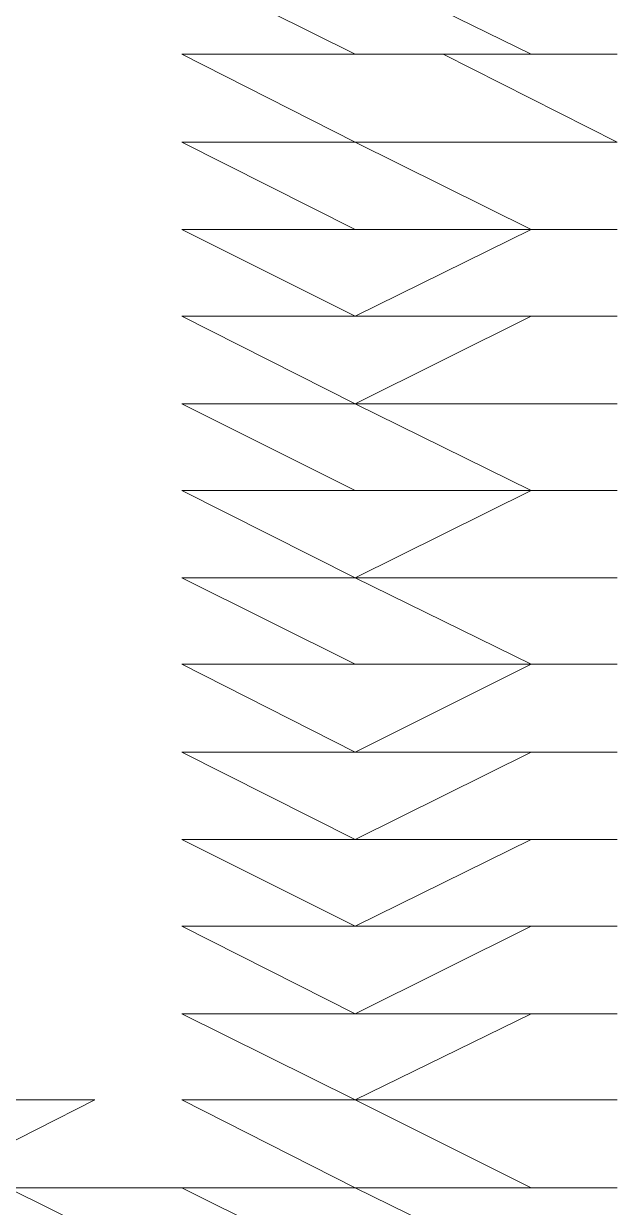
# Model space of a CAD drawing. Header units: millimetres. Extents: x 0 to 17945, y -132 to 1785.
# Drawn here: x 9887.989 to 9888.893, y 128.096 to 129.897 of the extents above; entities that cross this region are included whole.
import ezdxf

# ---------------------------------------------------------------- set-up
doc = ezdxf.new("R2010")
doc.units = ezdxf.units.MM

# ---------------------------------------------------------------- blocks, each defined once
blk = doc.blocks.new('TCR_GROWATT_40KTL3_X_FRONT')
at = {"color": 1, "lineweight": 9}
for points in [[(444.0527, 129.9815), (444.3167, 129.8501), (444.5842, 129.8501), (444.3167, 129.9815)], [(444.0527, 129.8501), (444.3167, 129.8501), (444.5842, 129.8501), (444.3167, 129.8501)], [(444.0527, 129.8501), (444.3167, 129.8501), (444.5842, 129.8501), (444.3167, 129.8501)], [(444.0527, 129.8501), (444.3167, 129.8501), (444.5842, 129.8501), (444.3167, 129.8501)], [(444.0527, 129.8501), (444.3167, 129.8501), (444.5842, 129.8501), (444.3167, 129.8501)], [(444.0527, 129.8501), (444.3167, 129.8501), (444.5842, 129.8501), (444.3167, 129.8501)], [(444.0527, 129.8501), (444.3167, 129.8501), (444.5842, 129.8501), (444.3167, 129.8501)], [(444.0527, 129.8501), (444.3167, 129.8501), (444.5842, 129.8501), (444.3167, 129.8501)], [(444.0527, 129.8501), (444.3167, 129.8501), (444.5842, 129.8501), (444.3167, 129.8501)], [(444.0527, 129.8501), (444.3167, 129.8501), (444.5842, 129.8501), (444.3167, 129.8501)], [(444.0527, 129.8501), (444.3167, 129.8501), (444.5842, 129.8501), (444.3167, 129.8501)], [(444.0527, 129.8501), (444.3167, 129.8501), (444.5842, 129.8501), (444.3167, 129.8501)], [(444.0527, 129.7163), (444.3167, 129.7163), (444.5842, 129.7163), (444.3167, 129.7163)], [(444.0527, 129.7163), (444.3167, 129.7163), (444.5842, 129.7163), (444.3167, 129.7163)], [(444.0527, 129.7163), (444.3167, 129.7163), (444.5842, 129.7163), (444.3167, 129.7163)], [(444.0527, 129.7163), (444.3167, 129.7163), (444.5842, 129.7163), (444.3167, 129.7163)], [(444.0527, 129.7163), (444.3167, 129.7163), (444.5842, 129.7163), (444.3167, 129.7163)], [(444.0527, 129.7163), (444.3167, 129.7163), (444.5842, 129.7163), (444.3167, 129.7163)], [(444.0527, 129.7163), (444.3167, 129.7163), (444.5842, 129.7163), (444.3167, 129.7163)], [(444.0527, 129.7163), (444.3167, 129.7163), (444.5842, 129.7163), (444.3167, 129.7163)], [(444.0527, 129.7163), (444.3167, 129.7163), (444.5842, 129.7163), (444.3167, 129.7163)], [(444.0527, 129.7163), (444.3167, 129.7163), (444.5842, 129.7163), (444.3167, 129.7163)], [(444.0527, 129.7163), (444.3167, 129.7163), (444.5842, 129.7163), (444.3167, 129.7163)], [(444.0527, 129.7163), (444.3167, 129.5835), (444.5842, 129.5835), (444.3167, 129.7163)], [(444.0527, 129.7163), (444.3167, 129.7163), (444.5842, 129.7163), (444.3167, 129.7163)], [(444.0527, 129.5835), (444.3167, 129.5835), (444.5842, 129.5835), (444.3167, 129.5835)], [(444.0527, 129.5835), (444.3167, 129.5835), (444.5842, 129.5835), (444.3167, 129.5835)], [(444.0527, 129.5835), (444.3167, 129.5835), (444.5842, 129.5835), (444.3167, 129.5835)], [(444.0527, 129.5835), (444.3167, 129.5835), (444.5842, 129.5835), (444.3167, 129.5835)], [(444.0527, 129.5835), (444.3167, 129.5835), (444.5842, 129.5835), (444.3167, 129.5835)], [(444.0527, 129.5835), (444.3167, 129.5835), (444.5842, 129.5835), (444.3167, 129.5835)], [(444.0527, 129.5835), (444.3167, 129.5835), (444.5842, 129.5835), (444.3167, 129.5835)], [(444.0527, 129.5835), (444.3167, 129.5835), (444.5842, 129.5835), (444.3167, 129.5835)], [(444.0527, 129.5835), (444.3167, 129.5835), (444.5842, 129.5835), (444.3167, 129.5835)], [(444.0527, 129.5835), (444.3167, 129.5835), (444.5842, 129.5835), (444.3167, 129.5835)], [(444.0527, 129.5835), (444.3167, 129.5835), (444.5842, 129.5835), (444.3167, 129.5835)], [(444.0527, 129.5835), (444.3167, 129.4515), (444.5842, 129.4515), (444.3167, 129.4515)], [(444.0527, 129.5835), (444.3167, 129.5835), (444.5842, 129.5835), (444.3167, 129.4515)], [(444.0527, 129.4515), (444.3167, 129.4515), (444.5842, 129.4515), (444.3167, 129.4515)], [(444.0527, 129.4515), (444.3167, 129.4515), (444.5842, 129.4515), (444.3167, 129.4515)], [(444.0527, 129.4515), (444.3167, 129.4515), (444.5842, 129.4515), (444.3167, 129.4515)], [(444.0527, 129.4515), (444.3167, 129.4515), (444.5842, 129.4515), (444.3167, 129.4515)], [(444.0527, 129.4515), (444.3167, 129.4515), (444.5842, 129.4515), (444.3167, 129.4515)], [(444.0527, 129.4515), (444.3167, 129.4515), (444.5842, 129.4515), (444.3167, 129.4515)], [(444.0527, 129.4515), (444.3167, 129.4515), (444.5842, 129.4515), (444.3167, 129.4515)], [(444.0527, 129.4515), (444.3167, 129.3183), (444.5842, 129.3183), (444.3167, 129.3183)], [(444.0527, 129.4515), (444.3167, 129.4515), (444.5842, 129.4515), (444.3167, 129.3183)], [(444.0527, 129.3183), (444.3167, 129.3183), (444.5842, 129.3183), (444.3167, 129.3183)], [(444.0527, 129.3183), (444.3167, 129.3183), (444.5842, 129.3183), (444.3167, 129.3183)], [(444.0527, 129.3183), (444.3167, 129.3183), (444.5842, 129.3183), (444.3167, 129.3183)], [(444.0527, 129.3183), (444.3167, 129.3183), (444.5842, 129.3183), (444.3167, 129.3183)], [(444.0527, 129.3183), (444.3167, 129.3183), (444.5842, 129.3183), (444.3167, 129.3183)], [(444.0527, 129.3183), (444.3167, 129.3183), (444.5842, 129.3183), (444.3167, 129.3183)], [(444.0527, 129.3183), (444.3167, 129.3183), (444.5842, 129.3183), (444.3167, 129.3183)], [(444.0527, 129.3183), (444.3167, 129.3183), (444.5842, 129.3183), (444.3167, 129.3183)], [(444.0527, 129.3183), (444.3167, 129.3183), (444.5842, 129.3183), (444.3167, 129.3183)], [(444.0527, 129.3183), (444.3167, 129.1863), (444.5842, 129.1863), (444.3167, 129.3183)], [(444.0527, 129.3183), (444.3167, 129.3183), (444.5842, 129.3183), (444.3167, 129.3183)], [(444.0527, 129.1863), (444.3167, 129.1863), (444.5842, 129.1863), (444.3167, 129.1863)], [(444.0527, 129.1863), (444.3167, 129.1863), (444.5842, 129.1863), (444.3167, 129.1863)], [(444.0527, 129.1863), (444.3167, 129.1863), (444.5842, 129.1863), (444.3167, 129.1863)], [(444.0527, 129.1863), (444.3167, 129.1863), (444.5842, 129.1863), (444.3167, 129.1863)], [(444.0527, 129.1863), (444.3167, 129.1863), (444.5842, 129.1863), (444.3167, 129.1863)], [(444.0527, 129.1863), (444.3167, 129.1863), (444.5842, 129.1863), (444.3167, 129.1863)], [(444.0527, 129.1863), (444.3167, 129.1863), (444.5842, 129.1863), (444.3167, 129.1863)], [(444.0527, 129.1863), (444.3167, 129.1863), (444.5842, 129.1863), (444.3167, 129.1863)], [(444.0527, 129.1863), (444.3167, 129.1863), (444.5842, 129.1863), (444.3167, 129.1863)], [(444.0527, 129.1863), (444.3167, 129.1863), (444.5842, 129.1863), (444.3167, 129.1863)], [(444.0527, 129.1863), (444.3167, 129.1863), (444.5842, 129.1863), (444.3167, 129.1863)], [(444.0527, 129.1863), (444.3167, 129.0534), (444.5842, 129.0534), (444.3167, 129.0534)], [(444.0527, 129.1863), (444.3167, 129.1863), (444.5842, 129.1863), (444.3167, 129.0534)], [(444.0527, 129.0534), (444.3167, 129.0534), (444.5842, 129.0534), (444.3167, 129.0534)], [(444.0527, 129.0534), (444.3167, 129.0534), (444.5842, 129.0534), (444.3167, 129.0534)], [(444.0527, 129.0534), (444.3167, 129.0534), (444.5842, 129.0534), (444.3167, 129.0534)], [(444.0527, 129.0534), (444.3167, 129.0534), (444.5842, 129.0534), (444.3167, 129.0534)], [(444.0527, 129.0534), (444.3167, 129.0534), (444.5842, 129.0534), (444.3167, 129.0534)], [(444.0527, 129.0534), (444.3167, 129.0534), (444.5842, 129.0534), (444.3167, 129.0534)], [(444.0527, 129.0534), (444.3167, 129.0534), (444.5842, 129.0534), (444.3167, 129.0534)], [(444.0527, 129.0534), (444.3167, 129.0534), (444.5842, 129.0534), (444.3167, 129.0534)], [(444.0527, 129.0534), (444.3167, 129.0534), (444.5842, 129.0534), (444.3167, 129.0534)], [(444.0527, 129.0534), (444.3167, 128.922), (444.5842, 128.922), (444.3167, 129.0534)], [(444.0527, 129.0534), (444.3167, 129.0534), (444.5842, 129.0534), (444.3167, 129.0534)], [(444.0527, 128.922), (444.3167, 128.922), (444.5842, 128.922), (444.3167, 128.922)], [(444.0527, 128.922), (444.3167, 128.922), (444.5842, 128.922), (444.3167, 128.922)], [(444.0527, 128.922), (444.3167, 128.922), (444.5842, 128.922), (444.3167, 128.922)], [(444.0527, 128.922), (444.3167, 128.922), (444.5842, 128.922), (444.3167, 128.922)], [(444.0527, 128.922), (444.3167, 128.922), (444.5842, 128.922), (444.3167, 128.922)], [(444.0527, 128.922), (444.3167, 128.922), (444.5842, 128.922), (444.3167, 128.922)], [(444.0527, 128.922), (444.3167, 128.922), (444.5842, 128.922), (444.3167, 128.922)], [(444.0527, 128.922), (444.3167, 128.922), (444.5842, 128.922), (444.3167, 128.922)], [(444.0527, 128.922), (444.3167, 128.922), (444.5842, 128.922), (444.3167, 128.922)], [(444.0527, 128.922), (444.3167, 128.922), (444.5842, 128.922), (444.3167, 128.922)], [(444.0527, 128.922), (444.3167, 128.7883), (444.5842, 128.7883), (444.3167, 128.7883)], [(444.0527, 128.922), (444.3167, 128.922), (444.5842, 128.922), (444.3167, 128.7883)], [(444.0527, 128.7883), (444.3167, 128.7883), (444.5842, 128.7883), (444.3167, 128.7883)], [(444.0527, 128.7883), (444.3167, 128.7883), (444.5842, 128.7883), (444.3167, 128.7883)], [(444.0527, 128.7883), (444.3167, 128.7883), (444.5842, 128.7883), (444.3167, 128.7883)], [(444.0527, 128.7883), (444.3167, 128.7883), (444.5842, 128.7883), (444.3167, 128.7883)], [(444.0527, 128.7883), (444.3167, 128.7883), (444.5842, 128.7883), (444.3167, 128.7883)], [(444.0527, 128.7883), (444.3167, 128.7883), (444.5842, 128.7883), (444.3167, 128.7883)], [(444.0527, 128.7883), (444.3167, 128.7883), (444.5842, 128.7883), (444.3167, 128.7883)], [(444.0527, 128.7883), (444.3167, 128.7883), (444.5842, 128.7883), (444.3167, 128.7883)], [(444.0527, 128.7883), (444.3167, 128.7883), (444.5842, 128.7883), (444.3167, 128.7883)], [(444.0527, 128.7883), (444.3167, 128.7883), (444.5842, 128.7883), (444.3167, 128.7883)], [(444.0527, 128.7883), (444.3167, 128.7883), (444.5842, 128.7883), (444.3167, 128.7883)], [(444.0527, 128.7883), (444.3167, 128.7883), (444.5842, 128.7883), (444.3167, 128.7883)], [(444.0527, 128.7883), (444.3167, 128.6554), (444.5842, 128.6554), (444.3167, 128.6554)], [(444.0527, 128.7883), (444.3167, 128.7883), (444.5842, 128.7883), (444.3167, 128.6554)], [(444.0527, 128.6554), (444.3167, 128.6554), (444.5842, 128.6554), (444.3167, 128.6554)], [(444.0527, 128.6554), (444.3167, 128.6554), (444.5842, 128.6554), (444.3167, 128.6554)], [(444.0527, 128.6554), (444.3167, 128.6554), (444.5842, 128.6554), (444.3167, 128.6554)], [(444.0527, 128.6554), (444.3167, 128.6554), (444.5842, 128.6554), (444.3167, 128.6554)], [(444.0527, 128.6554), (444.3167, 128.6554), (444.5842, 128.6554), (444.3167, 128.6554)], [(444.0527, 128.6554), (444.3167, 128.6554), (444.5842, 128.6554), (444.3167, 128.6554)], [(444.0527, 128.6554), (444.3167, 128.5234), (444.5842, 128.5234), (444.3167, 128.5234)], [(444.0527, 128.6554), (444.3167, 128.6554), (444.5842, 128.6554), (444.3167, 128.5234)], [(444.0527, 128.5234), (444.3167, 128.5234), (444.5842, 128.5234), (444.3167, 128.5234)], [(444.0527, 128.5234), (444.3167, 128.5234), (444.5842, 128.5234), (444.3167, 128.5234)], [(444.0527, 128.5234), (444.3167, 128.5234), (444.5842, 128.5234), (444.3167, 128.5234)], [(444.0527, 128.5234), (444.3167, 128.5234), (444.5842, 128.5234), (444.3167, 128.5234)], [(444.0527, 128.5234), (444.3167, 128.5234), (444.5842, 128.5234), (444.3167, 128.5234)], [(444.0527, 128.5234), (444.3167, 128.5234), (444.5842, 128.5234), (444.3167, 128.5234)], [(444.0527, 128.5234), (444.3167, 128.5234), (444.5842, 128.5234), (444.3167, 128.5234)], [(444.0527, 128.5234), (444.3167, 128.5234), (444.5842, 128.5234), (444.3167, 128.5234)], [(444.0527, 128.5234), (444.3167, 128.5234), (444.5842, 128.5234), (444.3167, 128.5234)], [(444.0527, 128.5234), (444.3167, 128.5234), (444.5842, 128.5234), (444.3167, 128.5234)], [(444.0527, 128.5234), (444.3167, 128.3902), (444.5842, 128.3902), (444.3167, 128.3902)], [(444.0527, 128.5234), (444.3167, 128.5234), (444.5842, 128.5234), (444.3167, 128.3902)], [(444.0527, 128.3902), (444.3167, 128.3902), (444.5842, 128.3902), (444.3167, 128.3902)], [(444.0527, 128.3902), (444.3167, 128.3902), (444.5842, 128.3902), (444.3167, 128.3902)], [(444.0527, 128.3902), (444.3167, 128.3902), (444.5842, 128.3902), (444.3167, 128.3902)], [(444.0527, 128.3902), (444.3167, 128.3902), (444.5842, 128.3902), (444.3167, 128.3902)], [(444.0527, 128.3902), (444.3167, 128.3902), (444.5842, 128.3902), (444.3167, 128.3902)], [(444.0527, 128.3902), (444.3167, 128.3902), (444.5842, 128.3902), (444.3167, 128.3902)], [(444.0527, 128.3902), (444.3167, 128.3902), (444.5842, 128.3902), (444.3167, 128.3902)], [(444.0527, 128.3902), (444.3167, 128.3902), (444.5842, 128.3902), (444.3167, 128.3902)], [(444.0527, 128.3902), (444.3167, 128.3902), (444.5842, 128.3902), (444.3167, 128.3902)], [(444.0527, 128.3902), (444.3167, 128.3902), (444.5842, 128.3902), (444.3167, 128.3902)], [(444.0527, 128.3902), (444.3167, 128.3902), (444.5842, 128.3902), (444.3167, 128.3902)], [(444.0527, 128.3902), (444.3167, 128.3902), (444.5842, 128.3902), (444.3167, 128.3902)], [(444.0527, 128.3902), (444.3167, 128.3902), (444.5842, 128.3902), (444.3167, 128.3902)], [(444.0527, 128.3902), (444.3167, 128.3902), (444.5842, 128.3902), (444.3167, 128.3902)], [(444.0527, 128.3902), (444.3167, 128.2591), (444.5842, 128.2591), (444.3167, 128.2591)], [(444.0527, 128.3902), (444.3167, 128.3902), (444.5842, 128.3902), (444.3167, 128.2591)], [(443.1246, 128.2591), (443.3895, 128.2591), (443.6562, 128.2591), (443.9204, 128.2591), (443.6562, 128.2591), (443.3895, 128.2591)], [(443.1246, 128.2591), (443.3895, 128.2591), (443.6562, 128.2591), (443.9204, 128.2591), (443.6562, 128.2591), (443.3895, 128.2591)], [(443.1246, 128.2591), (443.3895, 128.2591), (443.6562, 128.2591), (443.9204, 128.2591), (443.6562, 128.2591), (443.3895, 128.2591)], [(443.1246, 128.2591), (443.3895, 128.2591), (443.6562, 128.2591), (443.9204, 128.2591), (443.6562, 128.2591), (443.3895, 128.2591)], [(443.1246, 128.2591), (443.3895, 128.2591), (443.6562, 128.2591), (443.9204, 128.2591), (443.6562, 128.2591), (443.3895, 128.2591)], [(443.1246, 128.2591), (443.3895, 128.2591), (443.6562, 128.2591), (443.9204, 128.2591), (443.6562, 128.2591), (443.3895, 128.2591)], [(443.1246, 128.2591), (443.3895, 128.2591), (443.6562, 128.2591), (443.9204, 128.2591), (443.6562, 128.2591), (443.3895, 128.2591)], [(443.1246, 128.2591), (443.3895, 128.2591), (443.6562, 128.2591), (443.9204, 128.2591), (443.6562, 128.2591), (443.3895, 128.2591)], [(443.1246, 128.2591), (443.3895, 128.2591), (443.6562, 128.2591), (443.9204, 128.2591), (443.6562, 128.2591), (443.3895, 128.2591)], [(443.1246, 128.2591), (443.3895, 128.2591), (443.6562, 128.2591), (443.9204, 128.2591), (443.6562, 128.2591), (443.3895, 128.2591)], [(443.1246, 128.2591), (443.3895, 128.2591), (443.6562, 128.2591), (443.9204, 128.2591), (443.6562, 128.2591), (443.3895, 128.2591)], [(443.1246, 128.2591), (443.3895, 128.2591), (443.6562, 128.2591), (443.9204, 128.2591), (443.6562, 128.2591), (443.3895, 128.2591)], [(443.1246, 128.2591), (443.3895, 128.2591), (443.6562, 128.2591), (443.9204, 128.2591), (443.6562, 128.2591), (443.3895, 128.2591)], [(443.1246, 128.2591), (443.3895, 128.1253), (443.6562, 128.1253), (443.9204, 128.1253), (443.6562, 128.1253), (443.3895, 128.2591)], [(443.1246, 128.2591), (443.3895, 128.2591), (443.6562, 128.2591), (443.9204, 128.2591), (443.6562, 128.1253), (443.3895, 128.2591)], [(444.0527, 128.2591), (444.3167, 128.2591), (444.5842, 128.2591), (444.3167, 128.2591)], [(444.0527, 128.2591), (444.3167, 128.2591), (444.5842, 128.2591), (444.3167, 128.2591)], [(444.0527, 128.2591), (444.3167, 128.2591), (444.5842, 128.2591), (444.3167, 128.2591)], [(444.0527, 128.2591), (444.3167, 128.2591), (444.5842, 128.2591), (444.3167, 128.2591)], [(444.0527, 128.2591), (444.3167, 128.2591), (444.5842, 128.2591), (444.3167, 128.2591)], [(444.0527, 128.2591), (444.3167, 128.2591), (444.5842, 128.2591), (444.3167, 128.2591)], [(444.0527, 128.2591), (444.3167, 128.2591), (444.5842, 128.2591), (444.3167, 128.2591)], [(444.0527, 128.2591), (444.3167, 128.2591), (444.5842, 128.2591), (444.3167, 128.2591)], [(444.0527, 128.2591), (444.3167, 128.2591), (444.5842, 128.2591), (444.3167, 128.2591)], [(444.0527, 128.2591), (444.3167, 128.2591), (444.5842, 128.2591), (444.3167, 128.2591)], [(444.0527, 128.2591), (444.3167, 128.2591), (444.5842, 128.2591), (444.3167, 128.2591)], [(444.0527, 128.2591), (444.3167, 128.2591), (444.5842, 128.2591), (444.3167, 128.2591)], [(444.0527, 128.2591), (444.3167, 128.1253), (444.5842, 128.1253), (444.3167, 128.2591)], [(444.0527, 128.2591), (444.3167, 128.2591), (444.5842, 128.2591), (444.3167, 128.2591)], [(443.2575, 128.1253), (443.5224, 128.1253), (443.7875, 128.1253), (444.0527, 128.1253), (443.7875, 128.1253), (443.5224, 128.1253)], [(443.2575, 128.1253), (443.5224, 128.1253), (443.7875, 128.1253), (444.0527, 128.1253), (443.7875, 128.1253), (443.5224, 128.1253)], [(443.2575, 128.1253), (443.5224, 127.994), (443.7875, 127.994), (444.0527, 127.994), (443.7875, 128.1253), (443.5224, 128.1253)], [(443.2575, 128.1253), (443.5224, 128.1253), (443.7875, 128.1253), (444.0527, 128.1253), (443.7875, 128.1253), (443.5224, 128.1253)], [(444.0527, 128.1253), (444.3167, 128.1253), (444.5842, 128.1253), (444.3167, 128.1253)], [(444.0527, 128.1253), (444.3167, 128.1253), (444.5842, 128.1253), (444.3167, 128.1253)], [(444.0527, 128.1253), (444.3167, 128.1253), (444.5842, 128.1253), (444.3167, 128.1253)], [(444.0527, 128.1253), (444.3167, 128.1253), (444.5842, 128.1253), (444.3167, 128.1253)], [(444.0527, 128.1253), (444.3167, 128.1253), (444.5842, 128.1253), (444.3167, 128.1253)], [(444.0527, 128.1253), (444.3167, 128.1253), (444.5842, 128.1253), (444.3167, 128.1253)], [(444.0527, 128.1253), (444.3167, 128.1253), (444.5842, 128.1253), (444.3167, 128.1253)], [(444.0527, 128.1253), (444.3167, 128.1253), (444.5842, 128.1253), (444.3167, 128.1253)], [(444.0527, 128.1253), (444.3167, 127.994), (444.5842, 127.994), (444.3167, 128.1253)], [(444.0527, 128.1253), (444.3167, 128.1253), (444.5842, 128.1253), (444.3167, 128.1253)]]:
    blk.add_lwpolyline(points, close=True, dxfattribs=at)
for points in [[(444.0527, 129.8501), (444.3167, 129.8501), (444.5842, 129.8501), (444.7156, 129.8501)], [(444.7156, 129.8501), (444.4504, 129.8501), (444.1856, 129.8501), (444.0527, 129.8501)], [(444.0527, 129.8501), (444.3167, 129.8501), (444.5842, 129.8501), (444.7156, 129.8501)], [(444.7156, 129.8501), (444.4504, 129.8501), (444.1856, 129.8501), (444.0527, 129.8501)], [(444.0527, 129.8501), (444.3167, 129.8501), (444.5842, 129.8501), (444.7156, 129.8501)], [(444.7156, 129.8501), (444.4504, 129.8501), (444.1856, 129.8501), (444.0527, 129.8501)], [(444.0527, 129.8501), (444.3167, 129.8501), (444.5842, 129.8501), (444.7156, 129.8501)], [(444.7156, 129.8501), (444.4504, 129.8501), (444.1856, 129.8501), (444.0527, 129.8501)], [(444.0527, 129.8501), (444.3167, 129.8501), (444.5842, 129.8501), (444.7156, 129.8501)], [(444.7156, 129.8501), (444.4504, 129.8501), (444.1856, 129.8501), (444.0527, 129.8501)], [(444.0527, 129.8501), (444.3167, 129.8501), (444.5842, 129.8501), (444.7156, 129.8501)], [(444.7156, 129.8501), (444.4504, 129.8501), (444.1856, 129.8501), (444.0527, 129.8501)], [(444.0527, 129.8501), (444.3167, 129.7163), (444.5842, 129.7163), (444.7156, 129.7163)], [(444.7156, 129.7163), (444.4504, 129.8501), (444.1856, 129.8501), (444.0527, 129.8501)], [(444.0527, 129.7163), (444.3167, 129.7163), (444.5842, 129.7163), (444.7156, 129.7163)], [(444.7156, 129.7163), (444.4504, 129.7163), (444.1856, 129.7163), (444.0527, 129.7163)], [(444.0527, 129.7163), (444.3167, 129.7163), (444.5842, 129.7163), (444.7156, 129.7163)], [(444.7156, 129.7163), (444.4504, 129.7163), (444.1856, 129.7163), (444.0527, 129.7163)], [(444.0527, 129.7163), (444.3167, 129.7163), (444.5842, 129.7163), (444.7156, 129.7163)], [(444.7156, 129.7163), (444.4504, 129.7163), (444.1856, 129.7163), (444.0527, 129.7163)], [(444.0527, 129.7163), (444.3167, 129.7163), (444.5842, 129.7163), (444.7156, 129.7163)], [(444.7156, 129.7163), (444.4504, 129.7163), (444.1856, 129.7163), (444.0527, 129.7163)], [(444.0527, 129.7163), (444.3167, 129.7163), (444.5842, 129.7163), (444.7156, 129.7163)], [(444.7156, 129.7163), (444.4504, 129.7163), (444.1856, 129.7163), (444.0527, 129.7163)], [(444.0527, 129.5835), (444.3167, 129.5835), (444.5842, 129.5835), (444.7156, 129.5835)], [(444.7156, 129.5835), (444.4504, 129.5835), (444.1856, 129.5835), (444.0527, 129.5835)], [(444.0527, 129.5835), (444.3167, 129.5835), (444.5842, 129.5835), (444.7156, 129.5835)], [(444.7156, 129.5835), (444.4504, 129.5835), (444.1856, 129.5835), (444.0527, 129.5835)], [(444.0527, 129.5835), (444.3167, 129.5835), (444.5842, 129.5835), (444.7156, 129.5835)], [(444.7156, 129.5835), (444.4504, 129.5835), (444.1856, 129.5835), (444.0527, 129.5835)], [(444.0527, 129.5835), (444.3167, 129.5835), (444.5842, 129.5835), (444.7156, 129.5835)], [(444.7156, 129.5835), (444.4504, 129.5835), (444.1856, 129.5835), (444.0527, 129.5835)], [(444.0527, 129.5835), (444.3167, 129.5835), (444.5842, 129.5835), (444.7156, 129.5835)], [(444.7156, 129.5835), (444.4504, 129.5835), (444.1856, 129.5835), (444.0527, 129.5835)], [(444.0527, 129.5835), (444.3167, 129.5835), (444.5842, 129.5835), (444.7156, 129.5835)], [(444.7156, 129.5835), (444.4504, 129.5835), (444.1856, 129.5835), (444.0527, 129.5835)], [(444.0527, 129.5835), (444.3167, 129.5835), (444.5842, 129.5835), (444.7156, 129.5835)], [(444.7156, 129.5835), (444.4504, 129.5835), (444.1856, 129.5835), (444.0527, 129.5835)], [(444.0527, 129.4515), (444.3167, 129.4515), (444.5842, 129.4515), (444.7156, 129.4515)], [(444.7156, 129.4515), (444.4504, 129.4515), (444.1856, 129.4515), (444.0527, 129.4515)], [(444.0527, 129.4515), (444.3167, 129.4515), (444.5842, 129.4515), (444.7156, 129.4515)], [(444.7156, 129.4515), (444.4504, 129.4515), (444.1856, 129.4515), (444.0527, 129.4515)], [(444.0527, 129.4515), (444.3167, 129.4515), (444.5842, 129.4515), (444.7156, 129.4515)], [(444.7156, 129.4515), (444.4504, 129.4515), (444.1856, 129.4515), (444.0527, 129.4515)], [(444.0527, 129.4515), (444.3167, 129.4515), (444.5842, 129.4515), (444.7156, 129.4515)], [(444.7156, 129.4515), (444.4504, 129.4515), (444.1856, 129.4515), (444.0527, 129.4515)], [(444.0527, 129.4515), (444.3167, 129.4515), (444.5842, 129.4515), (444.7156, 129.4515)], [(444.7156, 129.4515), (444.4504, 129.4515), (444.1856, 129.4515), (444.0527, 129.4515)], [(444.0527, 129.4515), (444.3167, 129.4515), (444.5842, 129.4515), (444.7156, 129.4515)], [(444.7156, 129.4515), (444.4504, 129.4515), (444.1856, 129.4515), (444.0527, 129.4515)], [(444.0527, 129.4515), (444.3167, 129.4515), (444.5842, 129.4515), (444.7156, 129.4515)], [(444.7156, 129.4515), (444.4504, 129.4515), (444.1856, 129.4515), (444.0527, 129.4515)], [(444.0527, 129.3183), (444.3167, 129.3183), (444.5842, 129.3183), (444.7156, 129.3183)], [(444.7156, 129.3183), (444.4504, 129.3183), (444.1856, 129.3183), (444.0527, 129.3183)], [(444.0527, 129.3183), (444.3167, 129.3183), (444.5842, 129.3183), (444.7156, 129.3183)], [(444.7156, 129.3183), (444.4504, 129.3183), (444.1856, 129.3183), (444.0527, 129.3183)], [(444.0527, 129.3183), (444.3167, 129.3183), (444.5842, 129.3183), (444.7156, 129.3183)], [(444.7156, 129.3183), (444.4504, 129.3183), (444.1856, 129.3183), (444.0527, 129.3183)], [(444.0527, 129.3183), (444.3167, 129.3183), (444.5842, 129.3183), (444.7156, 129.3183)], [(444.7156, 129.3183), (444.4504, 129.3183), (444.1856, 129.3183), (444.0527, 129.3183)], [(444.0527, 129.3183), (444.3167, 129.3183), (444.5842, 129.3183), (444.7156, 129.3183)], [(444.7156, 129.3183), (444.4504, 129.3183), (444.1856, 129.3183), (444.0527, 129.3183)], [(444.0527, 129.1863), (444.3167, 129.1863), (444.5842, 129.1863), (444.7156, 129.1863)], [(444.7156, 129.1863), (444.4504, 129.1863), (444.1856, 129.1863), (444.0527, 129.1863)], [(444.0527, 129.1863), (444.3167, 129.1863), (444.5842, 129.1863), (444.7156, 129.1863)], [(444.7156, 129.1863), (444.4504, 129.1863), (444.1856, 129.1863), (444.0527, 129.1863)], [(444.0527, 129.1863), (444.3167, 129.1863), (444.5842, 129.1863), (444.7156, 129.1863)], [(444.7156, 129.1863), (444.4504, 129.1863), (444.1856, 129.1863), (444.0527, 129.1863)], [(444.0527, 129.1863), (444.3167, 129.1863), (444.5842, 129.1863), (444.7156, 129.1863)], [(444.7156, 129.1863), (444.4504, 129.1863), (444.1856, 129.1863), (444.0527, 129.1863)], [(444.0527, 129.1863), (444.3167, 129.1863), (444.5842, 129.1863), (444.7156, 129.1863)], [(444.7156, 129.1863), (444.4504, 129.1863), (444.1856, 129.1863), (444.0527, 129.1863)], [(444.0527, 129.1863), (444.3167, 129.1863), (444.5842, 129.1863), (444.7156, 129.1863)], [(444.7156, 129.1863), (444.4504, 129.1863), (444.1856, 129.1863), (444.0527, 129.1863)], [(444.0527, 129.1863), (444.3167, 129.1863), (444.5842, 129.1863), (444.7156, 129.1863)], [(444.7156, 129.1863), (444.4504, 129.1863), (444.1856, 129.1863), (444.0527, 129.1863)], [(444.0527, 129.1863), (444.3167, 129.1863), (444.5842, 129.1863), (444.7156, 129.1863)], [(444.7156, 129.1863), (444.4504, 129.1863), (444.1856, 129.1863), (444.0527, 129.1863)], [(444.0527, 129.1863), (444.3167, 129.1863), (444.5842, 129.1863), (444.7156, 129.1863)], [(444.7156, 129.1863), (444.4504, 129.1863), (444.1856, 129.1863), (444.0527, 129.1863)], [(444.0527, 129.0534), (444.3167, 129.0534), (444.5842, 129.0534), (444.7156, 129.0534)], [(444.7156, 129.0534), (444.4504, 129.0534), (444.1856, 129.0534), (444.0527, 129.0534)], [(444.0527, 129.0534), (444.3167, 129.0534), (444.5842, 129.0534), (444.7156, 129.0534)], [(444.7156, 129.0534), (444.4504, 129.0534), (444.1856, 129.0534), (444.0527, 129.0534)], [(444.0527, 129.0534), (444.3167, 129.0534), (444.5842, 129.0534), (444.7156, 129.0534)], [(444.7156, 129.0534), (444.4504, 129.0534), (444.1856, 129.0534), (444.0527, 129.0534)], [(444.0527, 129.0534), (444.3167, 129.0534), (444.5842, 129.0534), (444.7156, 129.0534)], [(444.7156, 129.0534), (444.4504, 129.0534), (444.1856, 129.0534), (444.0527, 129.0534)], [(444.0527, 129.0534), (444.3167, 129.0534), (444.5842, 129.0534), (444.7156, 129.0534)], [(444.7156, 129.0534), (444.4504, 129.0534), (444.1856, 129.0534), (444.0527, 129.0534)], [(444.0527, 128.922), (444.3167, 128.922), (444.5842, 128.922), (444.7156, 128.922)], [(444.7156, 128.922), (444.4504, 128.922), (444.1856, 128.922), (444.0527, 128.922)], [(444.0527, 128.922), (444.3167, 128.922), (444.5842, 128.922), (444.7156, 128.922)], [(444.7156, 128.922), (444.4504, 128.922), (444.1856, 128.922), (444.0527, 128.922)], [(444.0527, 128.922), (444.3167, 128.922), (444.5842, 128.922), (444.7156, 128.922)], [(444.7156, 128.922), (444.4504, 128.922), (444.1856, 128.922), (444.0527, 128.922)], [(444.0527, 128.922), (444.3167, 128.922), (444.5842, 128.922), (444.7156, 128.922)], [(444.7156, 128.922), (444.4504, 128.922), (444.1856, 128.922), (444.0527, 128.922)], [(444.0527, 128.922), (444.3167, 128.922), (444.5842, 128.922), (444.7156, 128.922)], [(444.7156, 128.922), (444.4504, 128.922), (444.1856, 128.922), (444.0527, 128.922)], [(444.0527, 128.922), (444.3167, 128.922), (444.5842, 128.922), (444.7156, 128.922)], [(444.7156, 128.922), (444.4504, 128.922), (444.1856, 128.922), (444.0527, 128.922)], [(444.0527, 128.7883), (444.3167, 128.7883), (444.5842, 128.7883), (444.7156, 128.7883)], [(444.7156, 128.7883), (444.4504, 128.7883), (444.1856, 128.7883), (444.0527, 128.7883)], [(444.0527, 128.7883), (444.3167, 128.7883), (444.5842, 128.7883), (444.7156, 128.7883)], [(444.7156, 128.7883), (444.4504, 128.7883), (444.1856, 128.7883), (444.0527, 128.7883)], [(444.0527, 128.7883), (444.3167, 128.7883), (444.5842, 128.7883), (444.7156, 128.7883)], [(444.7156, 128.7883), (444.4504, 128.7883), (444.1856, 128.7883), (444.0527, 128.7883)], [(444.0527, 128.7883), (444.3167, 128.7883), (444.5842, 128.7883), (444.7156, 128.7883)], [(444.7156, 128.7883), (444.4504, 128.7883), (444.1856, 128.7883), (444.0527, 128.7883)], [(444.0527, 128.7883), (444.3167, 128.7883), (444.5842, 128.7883), (444.7156, 128.7883)], [(444.7156, 128.7883), (444.4504, 128.7883), (444.1856, 128.7883), (444.0527, 128.7883)], [(444.0527, 128.7883), (444.3167, 128.7883), (444.5842, 128.7883), (444.7156, 128.7883)], [(444.7156, 128.7883), (444.4504, 128.7883), (444.1856, 128.7883), (444.0527, 128.7883)], [(444.0527, 128.7883), (444.3167, 128.7883), (444.5842, 128.7883), (444.7156, 128.7883)], [(444.7156, 128.7883), (444.4504, 128.7883), (444.1856, 128.7883), (444.0527, 128.7883)], [(444.0527, 128.7883), (444.3167, 128.7883), (444.5842, 128.7883), (444.7156, 128.7883)], [(444.7156, 128.7883), (444.4504, 128.7883), (444.1856, 128.7883), (444.0527, 128.7883)], [(444.0527, 128.6554), (444.3167, 128.6554), (444.5842, 128.6554), (444.7156, 128.6554)], [(444.7156, 128.6554), (444.4504, 128.6554), (444.1856, 128.6554), (444.0527, 128.6554)], [(444.0527, 128.6554), (444.3167, 128.6554), (444.5842, 128.6554), (444.7156, 128.6554)], [(444.7156, 128.6554), (444.4504, 128.6554), (444.1856, 128.6554), (444.0527, 128.6554)], [(444.0527, 128.6554), (444.3167, 128.6554), (444.5842, 128.6554), (444.7156, 128.6554)], [(444.7156, 128.6554), (444.4504, 128.6554), (444.1856, 128.6554), (444.0527, 128.6554)], [(444.0527, 128.6554), (444.3167, 128.6554), (444.5842, 128.6554), (444.7156, 128.6554)], [(444.7156, 128.6554), (444.4504, 128.6554), (444.1856, 128.6554), (444.0527, 128.6554)], [(444.0527, 128.6554), (444.3167, 128.6554), (444.5842, 128.6554), (444.7156, 128.6554)], [(444.7156, 128.6554), (444.4504, 128.6554), (444.1856, 128.6554), (444.0527, 128.6554)], [(444.0527, 128.6554), (444.3167, 128.6554), (444.5842, 128.6554), (444.7156, 128.6554)], [(444.7156, 128.6554), (444.4504, 128.6554), (444.1856, 128.6554), (444.0527, 128.6554)], [(444.0527, 128.5234), (444.3167, 128.5234), (444.5842, 128.5234), (444.7156, 128.5234)], [(444.7156, 128.5234), (444.4504, 128.5234), (444.1856, 128.5234), (444.0527, 128.5234)], [(444.0527, 128.5234), (444.3167, 128.5234), (444.5842, 128.5234), (444.7156, 128.5234)], [(444.7156, 128.5234), (444.4504, 128.5234), (444.1856, 128.5234), (444.0527, 128.5234)], [(444.0527, 128.5234), (444.3167, 128.5234), (444.5842, 128.5234), (444.7156, 128.5234)], [(444.7156, 128.5234), (444.4504, 128.5234), (444.1856, 128.5234), (444.0527, 128.5234)], [(444.0527, 128.5234), (444.3167, 128.5234), (444.5842, 128.5234), (444.7156, 128.5234)], [(444.7156, 128.5234), (444.4504, 128.5234), (444.1856, 128.5234), (444.0527, 128.5234)], [(444.0527, 128.3902), (444.3167, 128.3902), (444.5842, 128.3902), (444.7156, 128.3902)], [(444.7156, 128.3902), (444.4504, 128.3902), (444.1856, 128.3902), (444.0527, 128.3902)], [(444.0527, 128.3902), (444.3167, 128.3902), (444.5842, 128.3902), (444.7156, 128.3902)], [(444.7156, 128.3902), (444.4504, 128.3902), (444.1856, 128.3902), (444.0527, 128.3902)], [(444.0527, 128.3902), (444.3167, 128.3902), (444.5842, 128.3902), (444.7156, 128.3902)], [(444.7156, 128.3902), (444.4504, 128.3902), (444.1856, 128.3902), (444.0527, 128.3902)], [(444.0527, 128.3902), (444.3167, 128.3902), (444.5842, 128.3902), (444.7156, 128.3902)], [(444.7156, 128.3902), (444.4504, 128.3902), (444.1856, 128.3902), (444.0527, 128.3902)], [(443.1246, 128.2591), (443.3895, 128.2591), (443.6562, 128.2591), (443.9204, 128.2591)], [(443.9204, 128.2591), (443.6562, 128.2591), (443.3895, 128.2591), (443.1246, 128.2591)], [(444.0527, 128.2591), (444.3167, 128.2591), (444.5842, 128.2591), (444.7156, 128.2591)], [(444.7156, 128.2591), (444.4504, 128.2591), (444.1856, 128.2591), (444.0527, 128.2591)], [(444.0527, 128.2591), (444.3167, 128.2591), (444.5842, 128.2591), (444.7156, 128.2591)], [(444.7156, 128.2591), (444.4504, 128.2591), (444.1856, 128.2591), (444.0527, 128.2591)], [(444.0527, 128.2591), (444.3167, 128.2591), (444.5842, 128.2591), (444.7156, 128.2591)], [(444.7156, 128.2591), (444.4504, 128.2591), (444.1856, 128.2591), (444.0527, 128.2591)], [(444.0527, 128.2591), (444.3167, 128.2591), (444.5842, 128.2591), (444.7156, 128.2591)], [(444.7156, 128.2591), (444.4504, 128.2591), (444.1856, 128.2591), (444.0527, 128.2591)], [(443.2575, 128.1253), (443.5224, 128.1253), (443.7875, 128.1253), (443.9204, 128.1253)], [(443.9204, 128.1253), (443.6562, 128.1253), (443.3895, 128.1253), (443.2575, 128.1253)], [(443.2575, 128.1253), (443.5224, 128.1253), (443.7875, 128.1253), (443.9204, 128.1253)], [(443.9204, 128.1253), (443.6562, 128.1253), (443.3895, 128.1253), (443.2575, 128.1253)], [(443.2575, 128.1253), (443.5224, 128.1253), (443.7875, 128.1253), (443.9204, 128.1253)], [(443.9204, 128.1253), (443.6562, 128.1253), (443.3895, 128.1253), (443.2575, 128.1253)], [(443.2575, 128.1253), (443.5224, 128.1253), (443.7875, 128.1253), (443.9204, 128.1253)], [(443.9204, 128.1253), (443.6562, 128.1253), (443.3895, 128.1253), (443.2575, 128.1253)], [(443.2575, 128.1253), (443.5224, 128.1253), (443.7875, 128.1253), (443.9204, 128.1253)], [(443.9204, 128.1253), (443.6562, 128.1253), (443.3895, 128.1253), (443.2575, 128.1253)], [(443.2575, 128.1253), (443.5224, 128.1253), (443.7875, 128.1253), (444.0527, 128.1253)], [(443.9204, 128.1253), (443.6562, 128.1253), (443.3895, 128.1253), (443.2575, 128.1253)], [(443.2575, 128.1253), (443.5224, 128.1253), (443.7875, 128.1253), (444.0527, 128.1253)], [(443.9204, 128.1253), (443.6562, 128.1253), (443.3895, 128.1253), (443.2575, 128.1253)], [(444.0527, 128.1253), (444.3167, 128.1253), (444.5842, 128.1253), (444.7156, 128.1253)], [(444.7156, 128.1253), (444.4504, 128.1253), (444.1856, 128.1253), (444.0527, 128.1253)], [(444.0527, 128.1253), (444.3167, 128.1253), (444.5842, 128.1253), (444.7156, 128.1253)], [(444.7156, 128.1253), (444.4504, 128.1253), (444.1856, 128.1253), (444.0527, 128.1253)], [(444.0527, 128.1253), (444.3167, 128.1253), (444.5842, 128.1253), (444.7156, 128.1253)], [(444.7156, 128.1253), (444.4504, 128.1253), (444.1856, 128.1253), (444.0527, 128.1253)], [(444.0527, 128.1253), (444.3167, 128.1253), (444.5842, 128.1253), (444.7156, 128.1253)], [(444.7156, 128.1253), (444.4504, 128.1253), (444.1856, 128.1253), (444.0527, 128.1253)], [(444.0527, 128.1253), (444.3167, 128.1253), (444.5842, 128.1253), (444.7156, 128.1253)], [(444.7156, 128.1253), (444.4504, 128.1253), (444.1856, 128.1253), (444.0527, 128.1253)], [(444.0527, 128.1253), (444.3167, 128.1253), (444.5842, 128.1253), (444.7156, 128.1253)], [(444.7156, 128.1253), (444.4504, 128.1253), (444.1856, 128.1253), (444.0527, 128.1253)], [(444.0527, 128.1253), (444.3167, 128.1253), (444.5842, 128.1253), (444.7156, 128.1253)], [(444.7156, 128.1253), (444.4504, 128.1253), (444.1856, 128.1253), (444.0527, 128.1253)], [(444.0527, 128.1253), (444.3167, 128.1253), (444.5842, 128.1253), (444.7156, 128.1253)], [(444.7156, 128.1253), (444.4504, 128.1253), (444.1856, 128.1253), (444.0527, 128.1253)]]:
    blk.add_lwpolyline(points, dxfattribs=at)

msp = doc.modelspace()

# ---------------------------------------------------------------- block references
msp.add_blockref('TCR_GROWATT_40KTL3_X_FRONT', (9444.1773, 0))

doc.saveas('drawing.dxf')
